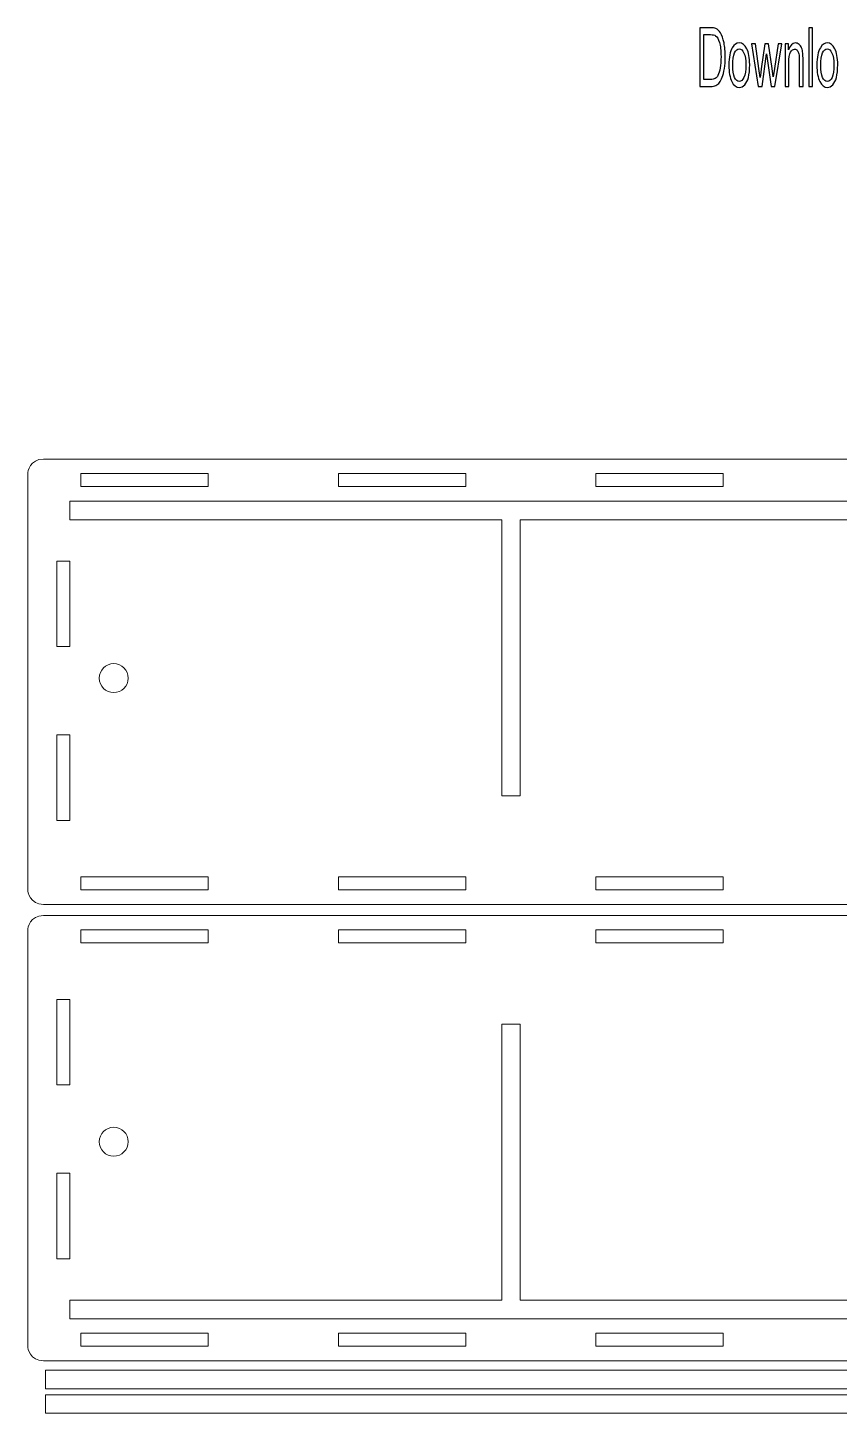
# Model space of a CAD drawing. Header units: millimetres. Extents: x 157 to 646, y -202 to 630.
# Drawn here: x 157.1 to 381.2, y 246.9 to 629.6 of the extents above; entities that cross this region are included whole.
import ezdxf

# ---------------------------------------------------------------- set-up
doc = ezdxf.new("R2010")
doc.units = ezdxf.units.MM
doc.header["$MEASUREMENT"] = 0
doc.layers.add('layer 1', color=7, linetype='Continuous')

msp = doc.modelspace()

# ---------------------------------------------------------------- linework, layer by layer
at = {"layer": 'layer 1', "color": 240, "lineweight": 9}
for points in [[(162.0286, 253.693), (508.8282, 253.693), (508.8282, 258.8336), (162.0286, 258.8336), (162.0286, 253.693)], [(162.0286, 246.9197), (508.8282, 246.9197), (508.8282, 252.0603), (162.0286, 252.0603), (162.0286, 246.9197)]]:
    msp.add_lwpolyline(points, close=True, dxfattribs=at)
at = {"layer": 'layer 1', "color": 250}
for points, knots in [([(342.7515, 613.3962), (342.7515, 613.3962), (342.7515, 629.622), (342.7515, 629.622), (342.7515, 629.622), (342.7515, 629.622), (345.6665, 629.622), (345.6665, 629.622), (345.6665, 629.622), (346.3243, 629.622), (346.8266, 629.5464), (347.1733, 629.3916), (347.1733, 629.3916), (347.6578, 629.1763), (348.0714, 628.7873), (348.4141, 628.2283), (348.4141, 628.2283), (348.8613, 627.5031), (349.1941, 626.5815), (349.4147, 625.456), (349.4147, 625.456), (349.6373, 624.3305), (349.7476, 623.0425), (349.7476, 621.596), (349.7476, 621.596), (349.7476, 620.3647), (349.6727, 619.2731), (349.523, 618.3213), (349.523, 618.3213), (349.3734, 617.3696), (349.1803, 616.5802), (348.9459, 615.957), (348.9459, 615.957), (348.7096, 615.3338), (348.4535, 614.8428), (348.1738, 614.4877), (348.1738, 614.4877), (347.8961, 614.1289), (347.5593, 613.857), (347.1654, 613.6719), (347.1654, 613.6719), (346.7695, 613.4868), (346.3165, 613.3962), (345.8044, 613.3962), (345.8044, 613.3962), (345.8044, 613.3962), (342.7515, 613.3962), (342.7515, 613.3962)], [0, 0, 0, 0, 0.07692308, 0.07692308, 0.07692308, 0.07692308, 0.15384615, 0.15384615, 0.15384615, 0.15384615, 0.23076923, 0.23076923, 0.23076923, 0.23076923, 0.30769231, 0.30769231, 0.30769231, 0.30769231, 0.38461538, 0.38461538, 0.38461538, 0.38461538, 0.46153846, 0.46153846, 0.46153846, 0.46153846, 0.53846154, 0.53846154, 0.53846154, 0.53846154, 0.61538462, 0.61538462, 0.61538462, 0.61538462, 0.69230769, 0.69230769, 0.69230769, 0.69230769, 0.76923077, 0.76923077, 0.76923077, 0.76923077, 0.84615385, 0.84615385, 0.84615385, 0.84615385, 1, 1, 1, 1]), ([(343.8741, 615.2998), (343.8741, 615.2998), (345.6783, 615.2998), (345.6783, 615.2998), (345.6783, 615.2998), (346.2357, 615.2998), (346.673, 615.398), (346.9901, 615.5982), (346.9901, 615.5982), (347.3072, 615.7983), (347.5593, 616.0778), (347.7484, 616.4404), (347.7484, 616.4404), (348.0123, 616.9503), (348.2191, 617.6377), (348.3668, 618.4989), (348.3668, 618.4989), (348.5146, 619.36), (348.5894, 620.4024), (348.5894, 621.63), (348.5894, 621.63), (348.5894, 623.3296), (348.4436, 624.6364), (348.1541, 625.5504), (348.1541, 625.5504), (347.8646, 626.4644), (347.512, 627.0763), (347.0964, 627.386), (347.0964, 627.386), (346.7971, 627.6089), (346.3145, 627.7184), (345.6487, 627.7184), (345.6487, 627.7184), (345.6487, 627.7184), (343.8741, 627.7184), (343.8741, 627.7184), (343.8741, 627.7184), (343.8741, 627.7184), (343.8741, 615.2998), (343.8741, 615.2998)], [0, 0, 0, 0, 0.09090909, 0.09090909, 0.09090909, 0.09090909, 0.18181818, 0.18181818, 0.18181818, 0.18181818, 0.27272727, 0.27272727, 0.27272727, 0.27272727, 0.36363636, 0.36363636, 0.36363636, 0.36363636, 0.45454545, 0.45454545, 0.45454545, 0.45454545, 0.54545455, 0.54545455, 0.54545455, 0.54545455, 0.63636364, 0.63636364, 0.63636364, 0.63636364, 0.72727273, 0.72727273, 0.72727273, 0.72727273, 0.81818182, 0.81818182, 0.81818182, 0.81818182, 1, 1, 1, 1]), ([(372.8118, 613.3962), (372.8118, 613.3962), (372.8118, 629.622), (372.8118, 629.622), (372.8118, 629.622), (372.8118, 629.622), (373.8518, 629.622), (373.8518, 629.622), (373.8518, 629.622), (373.8518, 629.622), (373.8518, 613.3962), (373.8518, 613.3962), (373.8518, 613.3962), (373.8518, 613.3962), (372.8118, 613.3962), (372.8118, 613.3962)], [0, 0, 0, 0, 0.2, 0.2, 0.2, 0.2, 0.4, 0.4, 0.4, 0.4, 0.6, 0.6, 0.6, 0.6, 1, 1, 1, 1]), ([(350.7658, 619.2769), (350.7658, 621.4487), (351.081, 623.0576), (351.7132, 624.1039), (351.7132, 624.1039), (352.2391, 624.9726), (352.8832, 625.4069), (353.6415, 625.4069), (353.6415, 625.4069), (354.4825, 625.4069), (355.1719, 624.8781), (355.7076, 623.8206), (355.7076, 623.8206), (356.2414, 622.7668), (356.5093, 621.3051), (356.5093, 619.4431), (356.5093, 619.4431), (356.5093, 617.9323), (356.3911, 616.7464), (356.1548, 615.8814), (356.1548, 615.8814), (355.9184, 615.0165), (355.5737, 614.3442), (355.1207, 613.8645), (355.1207, 613.8645), (354.6697, 613.3849), (354.1752, 613.1469), (353.6415, 613.1469), (353.6415, 613.1469), (352.7827, 613.1469), (352.0894, 613.6719), (351.5596, 614.7257), (351.5596, 614.7257), (351.0297, 615.7795), (350.7658, 617.2978), (350.7658, 619.2769)], [0, 0, 0, 0, 0.1, 0.1, 0.1, 0.1, 0.2, 0.2, 0.2, 0.2, 0.3, 0.3, 0.3, 0.3, 0.4, 0.4, 0.4, 0.4, 0.5, 0.5, 0.5, 0.5, 0.6, 0.6, 0.6, 0.6, 0.7, 0.7, 0.7, 0.7, 0.8, 0.8, 0.8, 0.8, 1, 1, 1, 1]), ([(358.8315, 613.3962), (358.8315, 613.3962), (356.9781, 625.1576), (356.9781, 625.1576), (356.9781, 625.1576), (356.9781, 625.1576), (358.0653, 625.1576), (358.0653, 625.1576), (358.0653, 625.1576), (358.0653, 625.1576), (359.0442, 618.3704), (359.0442, 618.3704), (359.0442, 618.3704), (359.0442, 618.3704), (359.3908, 615.8437), (359.3908, 615.8437), (359.3908, 615.8437), (359.4047, 615.9683), (359.511, 616.7766), (359.7079, 618.2685), (359.7079, 618.2685), (359.7079, 618.2685), (360.679, 625.1576), (360.679, 625.1576), (360.679, 625.1576), (360.679, 625.1576), (361.7446, 625.1576), (361.7446, 625.1576), (361.7446, 625.1576), (361.7446, 625.1576), (362.6683, 618.3289), (362.6683, 618.3289), (362.6683, 618.3289), (362.6683, 618.3289), (362.9696, 616.0892), (362.9696, 616.0892), (362.9696, 616.0892), (362.9696, 616.0892), (363.3222, 618.3591), (363.3222, 618.3591), (363.3222, 618.3591), (363.3222, 618.3591), (364.3819, 625.1576), (364.3819, 625.1576), (364.3819, 625.1576), (364.3819, 625.1576), (365.3923, 625.1576), (365.3923, 625.1576), (365.3923, 625.1576), (365.3923, 625.1576), (363.468, 613.3962), (363.468, 613.3962), (363.468, 613.3962), (363.468, 613.3962), (362.3926, 613.3962), (362.3926, 613.3962), (362.3926, 613.3962), (362.3926, 613.3962), (361.4196, 620.4327), (361.4196, 620.4327), (361.4196, 620.4327), (361.4196, 620.4327), (361.1734, 622.4458), (361.1734, 622.4458), (361.1734, 622.4458), (361.1734, 622.4458), (359.9325, 613.3962), (359.9325, 613.3962), (359.9325, 613.3962), (359.9325, 613.3962), (358.8315, 613.3962), (358.8315, 613.3962)], [0, 0, 0, 0, 0.05263158, 0.05263158, 0.05263158, 0.05263158, 0.10526316, 0.10526316, 0.10526316, 0.10526316, 0.15789474, 0.15789474, 0.15789474, 0.15789474, 0.21052632, 0.21052632, 0.21052632, 0.21052632, 0.26315789, 0.26315789, 0.26315789, 0.26315789, 0.31578947, 0.31578947, 0.31578947, 0.31578947, 0.36842105, 0.36842105, 0.36842105, 0.36842105, 0.42105263, 0.42105263, 0.42105263, 0.42105263, 0.47368421, 0.47368421, 0.47368421, 0.47368421, 0.52631579, 0.52631579, 0.52631579, 0.52631579, 0.57894737, 0.57894737, 0.57894737, 0.57894737, 0.63157895, 0.63157895, 0.63157895, 0.63157895, 0.68421053, 0.68421053, 0.68421053, 0.68421053, 0.73684211, 0.73684211, 0.73684211, 0.73684211, 0.78947368, 0.78947368, 0.78947368, 0.78947368, 0.84210526, 0.84210526, 0.84210526, 0.84210526, 0.89473684, 0.89473684, 0.89473684, 0.89473684, 1, 1, 1, 1]), ([(366.2629, 613.3962), (366.2629, 613.3962), (366.2629, 625.1576), (366.2629, 625.1576), (366.2629, 625.1576), (366.2629, 625.1576), (367.1964, 625.1576), (367.1964, 625.1576), (367.1964, 625.1576), (367.1964, 625.1576), (367.1964, 623.4882), (367.1964, 623.4882), (367.1964, 623.4882), (367.6455, 624.7686), (368.2955, 625.4069), (369.1444, 625.4069), (369.1444, 625.4069), (369.5147, 625.4069), (369.8535, 625.2785), (370.1627, 625.0254), (370.1627, 625.0254), (370.4719, 624.7724), (370.7044, 624.4362), (370.858, 624.0245), (370.858, 624.0245), (371.0116, 623.6129), (371.1199, 623.1218), (371.181, 622.5553), (371.181, 622.5553), (371.2184, 622.1852), (371.2381, 621.5393), (371.2381, 620.6177), (371.2381, 620.6177), (371.2381, 620.6177), (371.2381, 613.3962), (371.2381, 613.3962), (371.2381, 613.3962), (371.2381, 613.3962), (370.1982, 613.3962), (370.1982, 613.3962), (370.1982, 613.3962), (370.1982, 613.3962), (370.1982, 620.5422), (370.1982, 620.5422), (370.1982, 620.5422), (370.1982, 621.3542), (370.1588, 621.9623), (370.078, 622.3627), (370.078, 622.3627), (369.9973, 622.763), (369.8535, 623.0841), (369.6486, 623.3258), (369.6486, 623.3258), (369.4438, 623.5637), (369.2015, 623.6846), (368.9258, 623.6846), (368.9258, 623.6846), (368.4846, 623.6846), (368.1044, 623.4164), (367.7834, 622.8763), (367.7834, 622.8763), (367.4623, 622.34), (367.3028, 621.3165), (367.3028, 619.8132), (367.3028, 619.8132), (367.3028, 619.8132), (367.3028, 613.3962), (367.3028, 613.3962), (367.3028, 613.3962), (367.3028, 613.3962), (366.2629, 613.3962), (366.2629, 613.3962)], [0, 0, 0, 0, 0.05263158, 0.05263158, 0.05263158, 0.05263158, 0.10526316, 0.10526316, 0.10526316, 0.10526316, 0.15789474, 0.15789474, 0.15789474, 0.15789474, 0.21052632, 0.21052632, 0.21052632, 0.21052632, 0.26315789, 0.26315789, 0.26315789, 0.26315789, 0.31578947, 0.31578947, 0.31578947, 0.31578947, 0.36842105, 0.36842105, 0.36842105, 0.36842105, 0.42105263, 0.42105263, 0.42105263, 0.42105263, 0.47368421, 0.47368421, 0.47368421, 0.47368421, 0.52631579, 0.52631579, 0.52631579, 0.52631579, 0.57894737, 0.57894737, 0.57894737, 0.57894737, 0.63157895, 0.63157895, 0.63157895, 0.63157895, 0.68421053, 0.68421053, 0.68421053, 0.68421053, 0.73684211, 0.73684211, 0.73684211, 0.73684211, 0.78947368, 0.78947368, 0.78947368, 0.78947368, 0.84210526, 0.84210526, 0.84210526, 0.84210526, 0.89473684, 0.89473684, 0.89473684, 0.89473684, 1, 1, 1, 1]), ([(375.071, 619.2769), (375.071, 621.4487), (375.3862, 623.0576), (376.0184, 624.1039), (376.0184, 624.1039), (376.5443, 624.9726), (377.1884, 625.4069), (377.9467, 625.4069), (377.9467, 625.4069), (378.7877, 625.4069), (379.4771, 624.8781), (380.0128, 623.8206), (380.0128, 623.8206), (380.5466, 622.7668), (380.8145, 621.3051), (380.8145, 619.4431), (380.8145, 619.4431), (380.8145, 617.9323), (380.6963, 616.7464), (380.46, 615.8814), (380.46, 615.8814), (380.2236, 615.0165), (379.8789, 614.3442), (379.4259, 613.8645), (379.4259, 613.8645), (378.9749, 613.3849), (378.4805, 613.1469), (377.9467, 613.1469), (377.9467, 613.1469), (377.0879, 613.1469), (376.3946, 613.6719), (375.8648, 614.7257), (375.8648, 614.7257), (375.335, 615.7795), (375.071, 617.2978), (375.071, 619.2769)], [0, 0, 0, 0, 0.1, 0.1, 0.1, 0.1, 0.2, 0.2, 0.2, 0.2, 0.3, 0.3, 0.3, 0.3, 0.4, 0.4, 0.4, 0.4, 0.5, 0.5, 0.5, 0.5, 0.6, 0.6, 0.6, 0.6, 0.7, 0.7, 0.7, 0.7, 0.8, 0.8, 0.8, 0.8, 1, 1, 1, 1]), ([(351.8294, 619.2731), (351.8294, 617.7699), (352.0008, 616.6444), (352.3435, 615.9003), (352.3435, 615.9003), (352.6882, 615.1525), (353.1195, 614.7786), (353.6415, 614.7786), (353.6415, 614.7786), (354.1575, 614.7786), (354.5869, 615.1525), (354.9316, 615.9041), (354.9316, 615.9041), (355.2743, 616.6557), (355.4457, 617.8001), (355.4457, 619.3373), (355.4457, 619.3373), (355.4457, 620.7877), (355.2723, 621.8868), (354.9276, 622.6308), (354.9276, 622.6308), (354.583, 623.3787), (354.1536, 623.7526), (353.6415, 623.7526), (353.6415, 623.7526), (353.1195, 623.7526), (352.6882, 623.3825), (352.3435, 622.6384), (352.3435, 622.6384), (352.0008, 621.8943), (351.8294, 620.7726), (351.8294, 619.2731)], [0, 0, 0, 0, 0.11111111, 0.11111111, 0.11111111, 0.11111111, 0.22222222, 0.22222222, 0.22222222, 0.22222222, 0.33333333, 0.33333333, 0.33333333, 0.33333333, 0.44444444, 0.44444444, 0.44444444, 0.44444444, 0.55555556, 0.55555556, 0.55555556, 0.55555556, 0.66666667, 0.66666667, 0.66666667, 0.66666667, 0.77777778, 0.77777778, 0.77777778, 0.77777778, 1, 1, 1, 1]), ([(376.1347, 619.2731), (376.1347, 617.7699), (376.306, 616.6444), (376.6487, 615.9003), (376.6487, 615.9003), (376.9934, 615.1525), (377.4248, 614.7786), (377.9467, 614.7786), (377.9467, 614.7786), (378.4627, 614.7786), (378.8921, 615.1525), (379.2368, 615.9041), (379.2368, 615.9041), (379.5795, 616.6557), (379.7509, 617.8001), (379.7509, 619.3373), (379.7509, 619.3373), (379.7509, 620.7877), (379.5776, 621.8868), (379.2329, 622.6308), (379.2329, 622.6308), (378.8882, 623.3787), (378.4588, 623.7526), (377.9467, 623.7526), (377.9467, 623.7526), (377.4248, 623.7526), (376.9934, 623.3825), (376.6487, 622.6384), (376.6487, 622.6384), (376.306, 621.8943), (376.1347, 620.7726), (376.1347, 619.2731)], [0, 0, 0, 0, 0.11111111, 0.11111111, 0.11111111, 0.11111111, 0.22222222, 0.22222222, 0.22222222, 0.22222222, 0.33333333, 0.33333333, 0.33333333, 0.33333333, 0.44444444, 0.44444444, 0.44444444, 0.44444444, 0.55555556, 0.55555556, 0.55555556, 0.55555556, 0.66666667, 0.66666667, 0.66666667, 0.66666667, 0.77777778, 0.77777778, 0.77777778, 0.77777778, 1, 1, 1, 1])]:
    msp.add_open_spline(points, degree=3, knots=knots, dxfattribs=at)
at = {"layer": 'layer 1', "color": 240, "lineweight": 9}
for points, knots in [([(157.1514, 506.4766), (157.1514, 506.4766), (157.1514, 391.4766), (157.1514, 391.4766), (157.1514, 391.4766), (157.1399, 390.9431), (157.7854, 387.4766), (161.5119, 387.4766), (161.5119, 387.4766), (280.1487, 387.4766), (428.5206, 387.4501), (534.1882, 387.4501), (534.1882, 387.4501), (534.1882, 394.6359), (534.1882, 389.1493), (534.1882, 407.7217), (534.1882, 407.7217), (529.1451, 409.8348), (525.5787, 414.8287), (525.5787, 420.6156), (525.5787, 420.6156), (525.5787, 420.6156), (525.5787, 481.3641), (525.5787, 481.3641), (525.5787, 481.3641), (525.5787, 487.151), (529.1451, 492.1449), (534.1882, 494.258), (534.1882, 494.258), (534.1882, 494.258), (534.1882, 510.5031), (534.1882, 510.5031), (534.1882, 510.5031), (428.5206, 510.5031), (280.1487, 510.4766), (161.5119, 510.4766), (161.5119, 510.4766), (157.7854, 510.4766), (157.1399, 507.0101), (157.1514, 506.4766)], [0, 0, 0, 0, 0.09090909, 0.09090909, 0.09090909, 0.09090909, 0.18181818, 0.18181818, 0.18181818, 0.18181818, 0.27272727, 0.27272727, 0.27272727, 0.27272727, 0.36363636, 0.36363636, 0.36363636, 0.36363636, 0.45454545, 0.45454545, 0.45454545, 0.45454545, 0.54545455, 0.54545455, 0.54545455, 0.54545455, 0.63636364, 0.63636364, 0.63636364, 0.63636364, 0.72727273, 0.72727273, 0.72727273, 0.72727273, 0.81818182, 0.81818182, 0.81818182, 0.81818182, 1, 1, 1, 1]), ([(206.9885, 502.8766), (206.9885, 502.8766), (171.8325, 502.8766), (171.8325, 502.8766), (171.8325, 502.8766), (171.8325, 502.8766), (171.8325, 506.4766), (171.8325, 506.4766), (171.8325, 506.4766), (171.8325, 506.4766), (206.9885, 506.4766), (206.9885, 506.4766), (206.9885, 506.4766), (206.9885, 506.4766), (206.9885, 502.8766), (206.9885, 502.8766)], [0, 0, 0, 0, 0.2, 0.2, 0.2, 0.2, 0.4, 0.4, 0.4, 0.4, 0.6, 0.6, 0.6, 0.6, 1, 1, 1, 1]), ([(278.0996, 502.8766), (278.0996, 502.8766), (242.9436, 502.8766), (242.9436, 502.8766), (242.9436, 502.8766), (242.9436, 502.8766), (242.9436, 506.4766), (242.9436, 506.4766), (242.9436, 506.4766), (242.9436, 506.4766), (278.0996, 506.4766), (278.0996, 506.4766), (278.0996, 506.4766), (278.0996, 506.4766), (278.0996, 502.8766), (278.0996, 502.8766)], [0, 0, 0, 0, 0.2, 0.2, 0.2, 0.2, 0.4, 0.4, 0.4, 0.4, 0.6, 0.6, 0.6, 0.6, 1, 1, 1, 1]), ([(349.2107, 502.8766), (349.2107, 502.8766), (314.0547, 502.8766), (314.0547, 502.8766), (314.0547, 502.8766), (314.0547, 502.8766), (314.0547, 506.4766), (314.0547, 506.4766), (314.0547, 506.4766), (314.0547, 506.4766), (349.2107, 506.4766), (349.2107, 506.4766), (349.2107, 506.4766), (349.2107, 506.4766), (349.2107, 502.8766), (349.2107, 502.8766)], [0, 0, 0, 0, 0.2, 0.2, 0.2, 0.2, 0.4, 0.4, 0.4, 0.4, 0.6, 0.6, 0.6, 0.6, 1, 1, 1, 1]), ([(168.7882, 482.2766), (168.7882, 482.2766), (168.7882, 458.6766), (168.7882, 458.6766), (168.7882, 458.6766), (168.7882, 458.6766), (165.1882, 458.6766), (165.1882, 458.6766), (165.1882, 458.6766), (165.1882, 458.6766), (165.1882, 482.2766), (165.1882, 482.2766), (165.1882, 482.2766), (165.1882, 482.2766), (168.7882, 482.2766), (168.7882, 482.2766)], [0, 0, 0, 0, 0.2, 0.2, 0.2, 0.2, 0.4, 0.4, 0.4, 0.4, 0.6, 0.6, 0.6, 0.6, 1, 1, 1, 1]), ([(180.8885, 445.9766), (183.0976, 445.9766), (184.8885, 447.7675), (184.8885, 449.9766), (184.8885, 449.9766), (184.8885, 452.1857), (183.0976, 453.9766), (180.8885, 453.9766), (180.8885, 453.9766), (178.6794, 453.9766), (176.8885, 452.1857), (176.8885, 449.9766), (176.8885, 449.9766), (176.8885, 447.7675), (178.6794, 445.9766), (180.8885, 445.9766)], [0, 0, 0, 0, 0.2, 0.2, 0.2, 0.2, 0.4, 0.4, 0.4, 0.4, 0.6, 0.6, 0.6, 0.6, 1, 1, 1, 1]), ([(165.1882, 434.2766), (165.1882, 434.2766), (168.7882, 434.2766), (168.7882, 434.2766), (168.7882, 434.2766), (168.7882, 434.2766), (168.7882, 410.6766), (168.7882, 410.6766), (168.7882, 410.6766), (168.7882, 410.6766), (165.1882, 410.6766), (165.1882, 410.6766), (165.1882, 410.6766), (165.1882, 410.6766), (165.1882, 434.2766), (165.1882, 434.2766)], [0, 0, 0, 0, 0.2, 0.2, 0.2, 0.2, 0.4, 0.4, 0.4, 0.4, 0.6, 0.6, 0.6, 0.6, 1, 1, 1, 1]), ([(171.8325, 391.4766), (171.8325, 391.4766), (171.8325, 395.0766), (171.8325, 395.0766), (171.8325, 395.0766), (171.8325, 395.0766), (206.9885, 395.0766), (206.9885, 395.0766), (206.9885, 395.0766), (206.9885, 395.0766), (206.9885, 391.4766), (206.9885, 391.4766), (206.9885, 391.4766), (206.9885, 391.4766), (171.8325, 391.4766), (171.8325, 391.4766)], [0, 0, 0, 0, 0.2, 0.2, 0.2, 0.2, 0.4, 0.4, 0.4, 0.4, 0.6, 0.6, 0.6, 0.6, 1, 1, 1, 1]), ([(278.0996, 391.4766), (278.0996, 391.4766), (242.9436, 391.4766), (242.9436, 391.4766), (242.9436, 391.4766), (242.9436, 391.4766), (242.9436, 395.0766), (242.9436, 395.0766), (242.9436, 395.0766), (242.9436, 395.0766), (278.0996, 395.0766), (278.0996, 395.0766), (278.0996, 395.0766), (278.0996, 395.0766), (278.0996, 391.4766), (278.0996, 391.4766)], [0, 0, 0, 0, 0.2, 0.2, 0.2, 0.2, 0.4, 0.4, 0.4, 0.4, 0.6, 0.6, 0.6, 0.6, 1, 1, 1, 1]), ([(314.0547, 391.4766), (314.0547, 391.4766), (314.0547, 395.0766), (314.0547, 395.0766), (314.0547, 395.0766), (314.0547, 395.0766), (349.2107, 395.0766), (349.2107, 395.0766), (349.2107, 395.0766), (349.2107, 395.0766), (349.2107, 391.4766), (349.2107, 391.4766), (349.2107, 391.4766), (349.2107, 391.4766), (314.0547, 391.4766), (314.0547, 391.4766)], [0, 0, 0, 0, 0.2, 0.2, 0.2, 0.2, 0.4, 0.4, 0.4, 0.4, 0.6, 0.6, 0.6, 0.6, 1, 1, 1, 1]), ([(157.1514, 265.4211), (157.1514, 265.4211), (157.1514, 380.4211), (157.1514, 380.4211), (157.1514, 380.4211), (157.1399, 380.9546), (157.7854, 384.4211), (161.5119, 384.4211), (161.5119, 384.4211), (280.1487, 384.4211), (428.5206, 384.4476), (534.1882, 384.4476), (534.1882, 384.4476), (534.1882, 377.2618), (534.1882, 382.7484), (534.1882, 364.176), (534.1882, 364.176), (529.1451, 362.0629), (525.5787, 357.069), (525.5787, 351.2821), (525.5787, 351.2821), (525.5787, 351.2821), (525.5787, 290.5336), (525.5787, 290.5336), (525.5787, 290.5336), (525.5787, 284.7467), (529.1451, 279.7528), (534.1882, 277.6397), (534.1882, 277.6397), (534.1882, 277.6397), (534.1882, 261.3946), (534.1882, 261.3946), (534.1882, 261.3946), (428.5206, 261.3946), (280.1487, 261.4211), (161.5119, 261.4211), (161.5119, 261.4211), (157.7854, 261.4211), (157.1399, 264.8876), (157.1514, 265.4211)], [0, 0, 0, 0, 0.09090909, 0.09090909, 0.09090909, 0.09090909, 0.18181818, 0.18181818, 0.18181818, 0.18181818, 0.27272727, 0.27272727, 0.27272727, 0.27272727, 0.36363636, 0.36363636, 0.36363636, 0.36363636, 0.45454545, 0.45454545, 0.45454545, 0.45454545, 0.54545455, 0.54545455, 0.54545455, 0.54545455, 0.63636364, 0.63636364, 0.63636364, 0.63636364, 0.72727273, 0.72727273, 0.72727273, 0.72727273, 0.81818182, 0.81818182, 0.81818182, 0.81818182, 1, 1, 1, 1]), ([(171.8325, 380.4211), (171.8325, 380.4211), (171.8325, 376.8211), (171.8325, 376.8211), (171.8325, 376.8211), (171.8325, 376.8211), (206.9885, 376.8211), (206.9885, 376.8211), (206.9885, 376.8211), (206.9885, 376.8211), (206.9885, 380.4211), (206.9885, 380.4211), (206.9885, 380.4211), (206.9885, 380.4211), (171.8325, 380.4211), (171.8325, 380.4211)], [0, 0, 0, 0, 0.2, 0.2, 0.2, 0.2, 0.4, 0.4, 0.4, 0.4, 0.6, 0.6, 0.6, 0.6, 1, 1, 1, 1]), ([(278.0996, 380.4211), (278.0996, 380.4211), (242.9436, 380.4211), (242.9436, 380.4211), (242.9436, 380.4211), (242.9436, 380.4211), (242.9436, 376.8211), (242.9436, 376.8211), (242.9436, 376.8211), (242.9436, 376.8211), (278.0996, 376.8211), (278.0996, 376.8211), (278.0996, 376.8211), (278.0996, 376.8211), (278.0996, 380.4211), (278.0996, 380.4211)], [0, 0, 0, 0, 0.2, 0.2, 0.2, 0.2, 0.4, 0.4, 0.4, 0.4, 0.6, 0.6, 0.6, 0.6, 1, 1, 1, 1]), ([(314.0547, 380.4211), (314.0547, 380.4211), (314.0547, 376.8211), (314.0547, 376.8211), (314.0547, 376.8211), (314.0547, 376.8211), (349.2107, 376.8211), (349.2107, 376.8211), (349.2107, 376.8211), (349.2107, 376.8211), (349.2107, 380.4211), (349.2107, 380.4211), (349.2107, 380.4211), (349.2107, 380.4211), (314.0547, 380.4211), (314.0547, 380.4211)], [0, 0, 0, 0, 0.2, 0.2, 0.2, 0.2, 0.4, 0.4, 0.4, 0.4, 0.6, 0.6, 0.6, 0.6, 1, 1, 1, 1]), ([(165.1882, 337.6211), (165.1882, 337.6211), (168.7882, 337.6211), (168.7882, 337.6211), (168.7882, 337.6211), (168.7882, 337.6211), (168.7882, 361.2211), (168.7882, 361.2211), (168.7882, 361.2211), (168.7882, 361.2211), (165.1882, 361.2211), (165.1882, 361.2211), (165.1882, 361.2211), (165.1882, 361.2211), (165.1882, 337.6211), (165.1882, 337.6211)], [0, 0, 0, 0, 0.2, 0.2, 0.2, 0.2, 0.4, 0.4, 0.4, 0.4, 0.6, 0.6, 0.6, 0.6, 1, 1, 1, 1]), ([(180.8885, 325.9211), (183.0976, 325.9211), (184.8885, 324.1302), (184.8885, 321.9211), (184.8885, 321.9211), (184.8885, 319.712), (183.0976, 317.9211), (180.8885, 317.9211), (180.8885, 317.9211), (178.6794, 317.9211), (176.8885, 319.712), (176.8885, 321.9211), (176.8885, 321.9211), (176.8885, 324.1302), (178.6794, 325.9211), (180.8885, 325.9211)], [0, 0, 0, 0, 0.2, 0.2, 0.2, 0.2, 0.4, 0.4, 0.4, 0.4, 0.6, 0.6, 0.6, 0.6, 1, 1, 1, 1]), ([(168.7882, 289.6211), (168.7882, 289.6211), (168.7882, 313.2211), (168.7882, 313.2211), (168.7882, 313.2211), (168.7882, 313.2211), (165.1882, 313.2211), (165.1882, 313.2211), (165.1882, 313.2211), (165.1882, 313.2211), (165.1882, 289.6211), (165.1882, 289.6211), (165.1882, 289.6211), (165.1882, 289.6211), (168.7882, 289.6211), (168.7882, 289.6211)], [0, 0, 0, 0, 0.2, 0.2, 0.2, 0.2, 0.4, 0.4, 0.4, 0.4, 0.6, 0.6, 0.6, 0.6, 1, 1, 1, 1]), ([(206.9885, 269.0211), (206.9885, 269.0211), (171.8325, 269.0211), (171.8325, 269.0211), (171.8325, 269.0211), (171.8325, 269.0211), (171.8325, 265.4211), (171.8325, 265.4211), (171.8325, 265.4211), (171.8325, 265.4211), (206.9885, 265.4211), (206.9885, 265.4211), (206.9885, 265.4211), (206.9885, 265.4211), (206.9885, 269.0211), (206.9885, 269.0211)], [0, 0, 0, 0, 0.2, 0.2, 0.2, 0.2, 0.4, 0.4, 0.4, 0.4, 0.6, 0.6, 0.6, 0.6, 1, 1, 1, 1]), ([(278.0996, 269.0211), (278.0996, 269.0211), (242.9436, 269.0211), (242.9436, 269.0211), (242.9436, 269.0211), (242.9436, 269.0211), (242.9436, 265.4211), (242.9436, 265.4211), (242.9436, 265.4211), (242.9436, 265.4211), (278.0996, 265.4211), (278.0996, 265.4211), (278.0996, 265.4211), (278.0996, 265.4211), (278.0996, 269.0211), (278.0996, 269.0211)], [0, 0, 0, 0, 0.2, 0.2, 0.2, 0.2, 0.4, 0.4, 0.4, 0.4, 0.6, 0.6, 0.6, 0.6, 1, 1, 1, 1]), ([(349.2107, 269.0211), (349.2107, 269.0211), (314.0547, 269.0211), (314.0547, 269.0211), (314.0547, 269.0211), (314.0547, 269.0211), (314.0547, 265.4211), (314.0547, 265.4211), (314.0547, 265.4211), (314.0547, 265.4211), (349.2107, 265.4211), (349.2107, 265.4211), (349.2107, 265.4211), (349.2107, 265.4211), (349.2107, 269.0211), (349.2107, 269.0211)], [0, 0, 0, 0, 0.2, 0.2, 0.2, 0.2, 0.4, 0.4, 0.4, 0.4, 0.6, 0.6, 0.6, 0.6, 1, 1, 1, 1])]:
    msp.add_open_spline(points, degree=3, knots=knots, dxfattribs=at)
at = {"layer": 'layer 1', "color": 250, "lineweight": 9}
for points in [[(515.5878, 493.7359), (515.5878, 493.7359), (496.6126, 493.7359), (496.6126, 493.7359), (496.6126, 493.7359), (496.6126, 493.7359), (496.6126, 417.4766), (496.6126, 417.4766), (496.6126, 417.4766), (496.6126, 417.4766), (491.6576, 417.4766), (491.6576, 417.4766), (491.6576, 417.4766), (491.6576, 417.4766), (491.6576, 493.7359), (491.6576, 493.7359), (491.6576, 493.7359), (491.6576, 493.7359), (293.0948, 493.7359), (293.0948, 493.7359), (293.0948, 493.7359), (293.0948, 493.7359), (293.0948, 417.4766), (293.0948, 417.4766), (293.0948, 417.4766), (293.0948, 417.4766), (288.0963, 417.4766), (288.0963, 417.4766), (288.0963, 417.4766), (288.0963, 417.4766), (288.0963, 493.7359), (288.0963, 493.7359), (288.0963, 493.7359), (288.0963, 493.7359), (168.7882, 493.7359), (168.7882, 493.7359), (168.7882, 493.7359), (168.7882, 493.7359), (168.7882, 498.8766), (168.7882, 498.8766), (168.7882, 498.8766), (168.7882, 498.8766), (515.5878, 498.8766), (515.5878, 498.8766), (515.5878, 498.8766), (515.5878, 498.8766), (515.5878, 493.7359), (515.5878, 493.7359)], [(515.5878, 278.1618), (515.5878, 278.1618), (496.6126, 278.1618), (496.6126, 278.1618), (496.6126, 278.1618), (496.6126, 278.1618), (496.6126, 354.4211), (496.6126, 354.4211), (496.6126, 354.4211), (496.6126, 354.4211), (491.6576, 354.4211), (491.6576, 354.4211), (491.6576, 354.4211), (491.6576, 354.4211), (491.6576, 278.1618), (491.6576, 278.1618), (491.6576, 278.1618), (491.6576, 278.1618), (293.0948, 278.1618), (293.0948, 278.1618), (293.0948, 278.1618), (293.0948, 278.1618), (293.0948, 354.4211), (293.0948, 354.4211), (293.0948, 354.4211), (293.0948, 354.4211), (288.0963, 354.4211), (288.0963, 354.4211), (288.0963, 354.4211), (288.0963, 354.4211), (288.0963, 278.1618), (288.0963, 278.1618), (288.0963, 278.1618), (288.0963, 278.1618), (168.7882, 278.1618), (168.7882, 278.1618), (168.7882, 278.1618), (168.7882, 278.1618), (168.7882, 273.0211), (168.7882, 273.0211), (168.7882, 273.0211), (168.7882, 273.0211), (515.5878, 273.0211), (515.5878, 273.0211), (515.5878, 273.0211), (515.5878, 273.0211), (515.5878, 278.1618), (515.5878, 278.1618)]]:
    msp.add_open_spline(points, degree=3, knots=[0, 0, 0, 0, 0.07692308, 0.07692308, 0.07692308, 0.07692308, 0.15384615, 0.15384615, 0.15384615, 0.15384615, 0.23076923, 0.23076923, 0.23076923, 0.23076923, 0.30769231, 0.30769231, 0.30769231, 0.30769231, 0.38461538, 0.38461538, 0.38461538, 0.38461538, 0.46153846, 0.46153846, 0.46153846, 0.46153846, 0.53846154, 0.53846154, 0.53846154, 0.53846154, 0.61538462, 0.61538462, 0.61538462, 0.61538462, 0.69230769, 0.69230769, 0.69230769, 0.69230769, 0.76923077, 0.76923077, 0.76923077, 0.76923077, 0.84615385, 0.84615385, 0.84615385, 0.84615385, 1, 1, 1, 1], dxfattribs=at)

doc.saveas('drawing.dxf')
